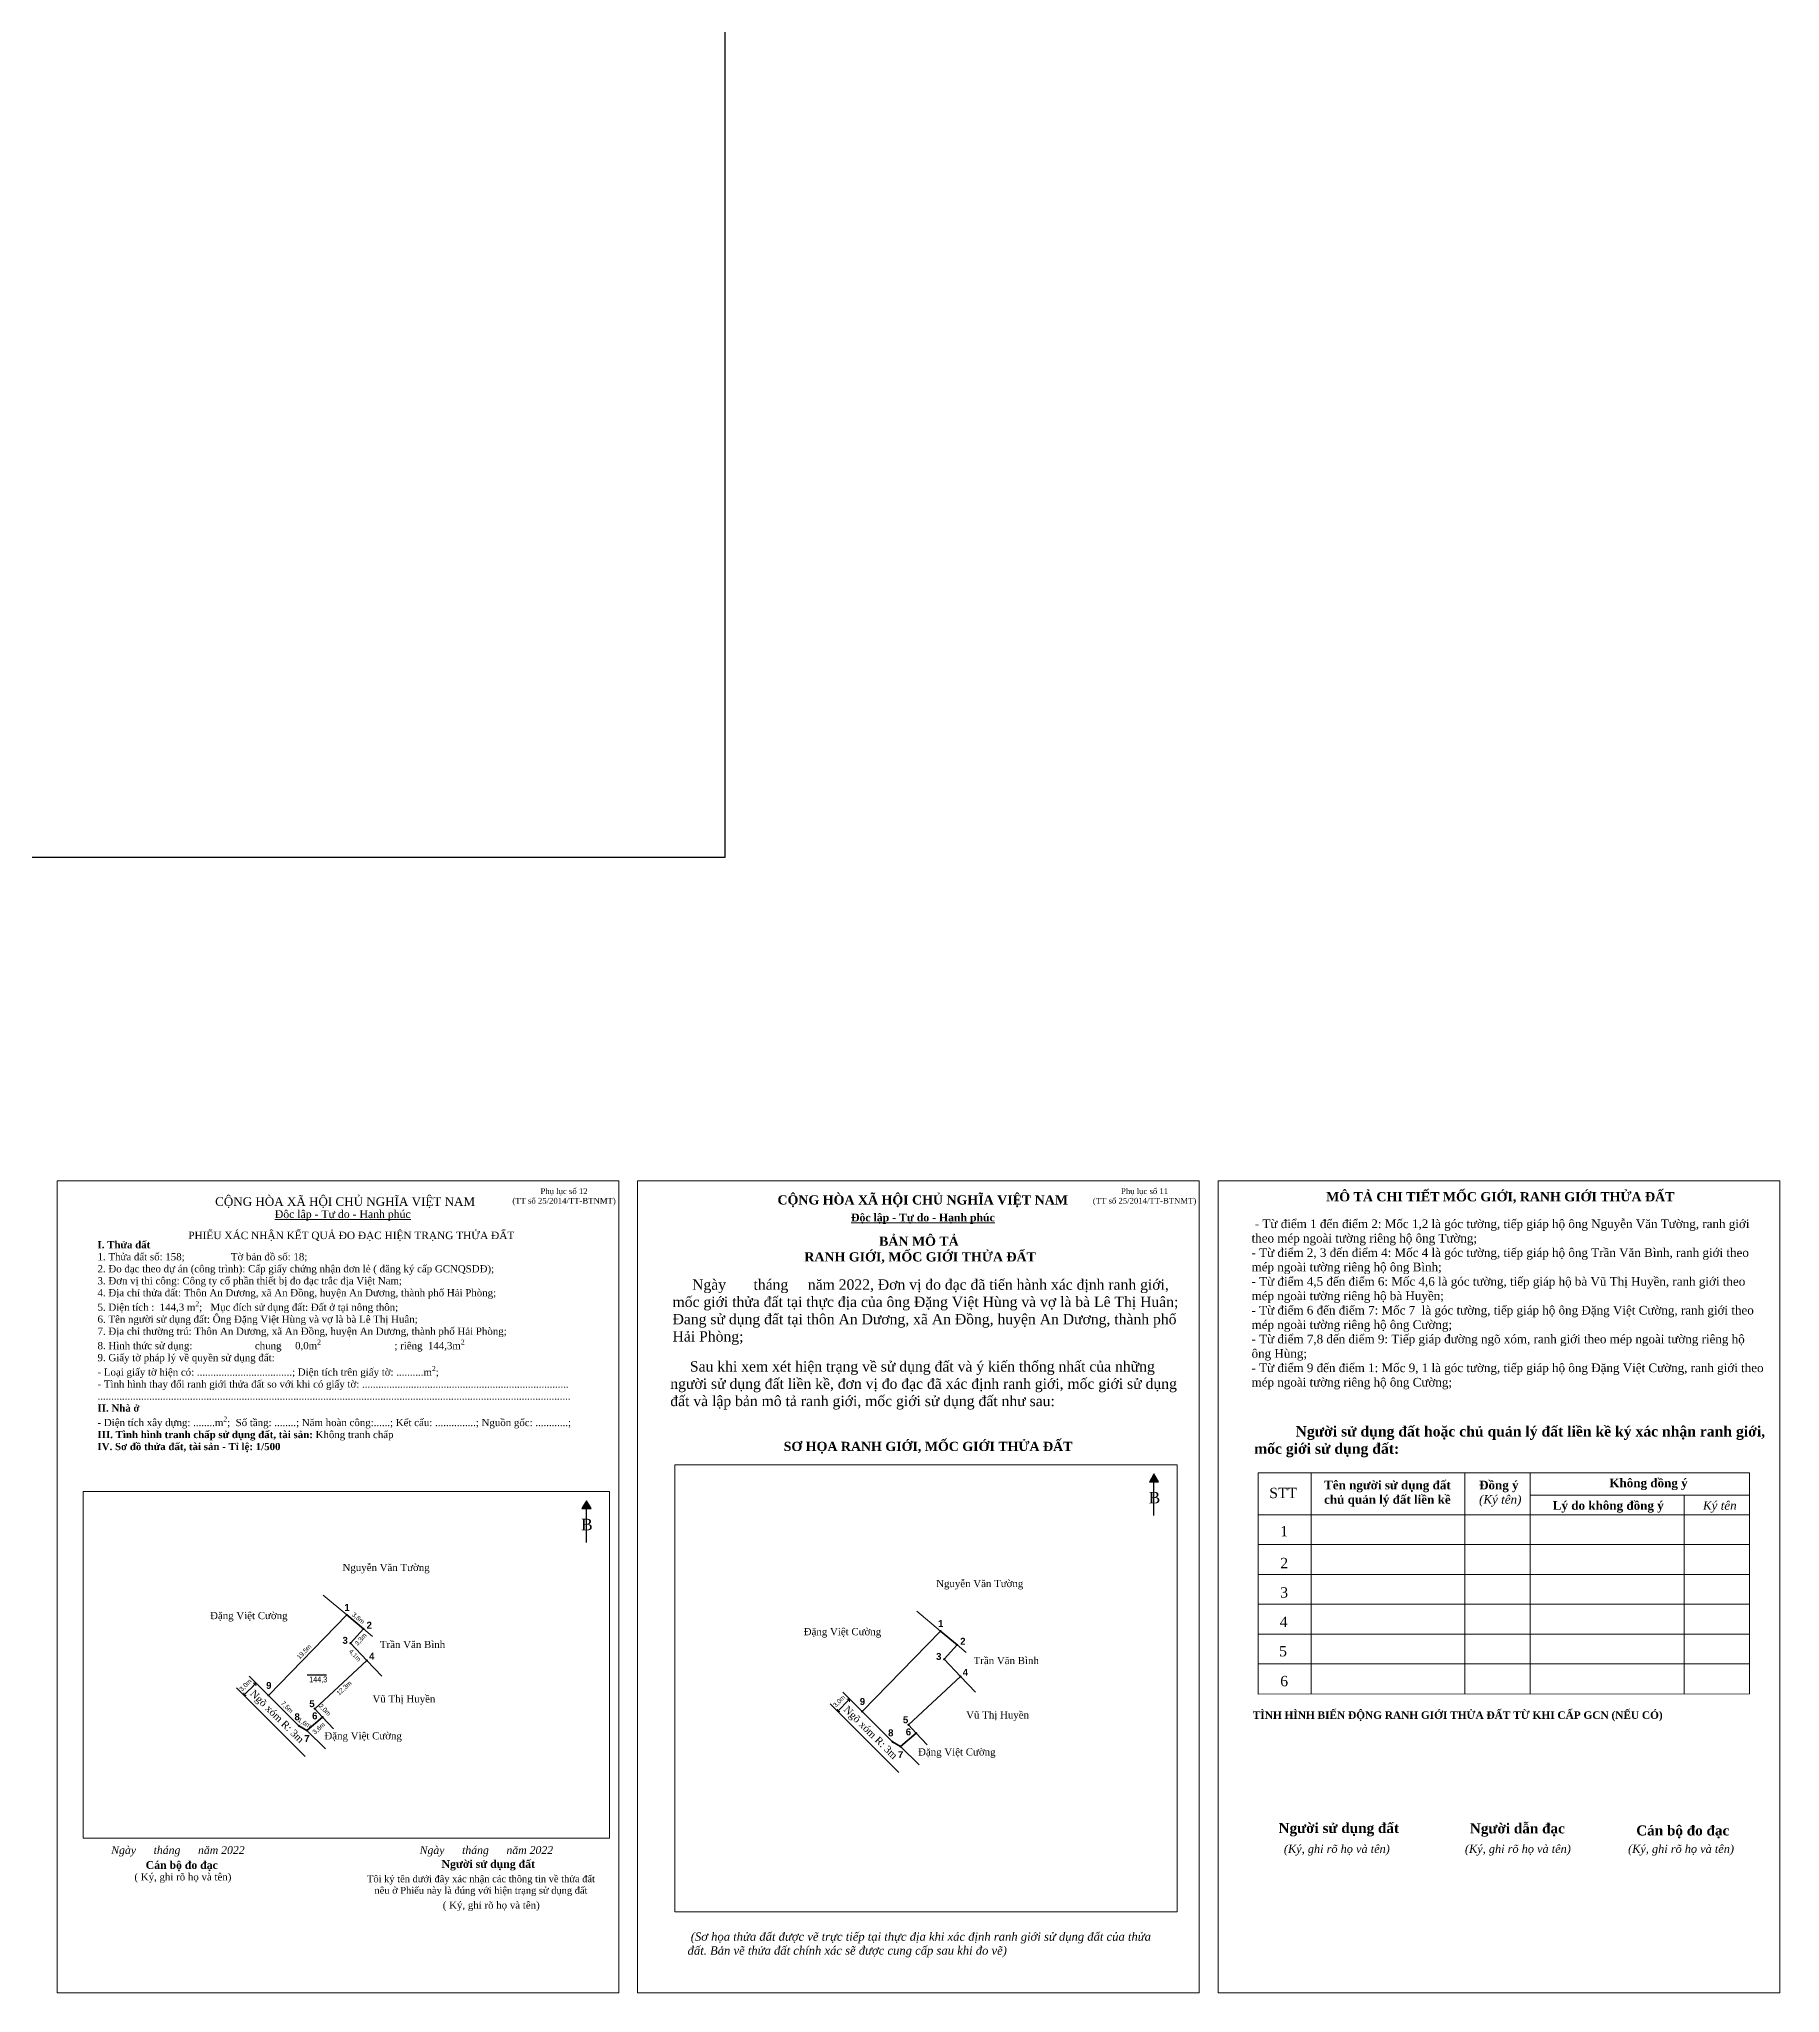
# Model space of a CAD drawing. Header units: metres. Extents: x -163 to 405, y -197 to 481.
# Drawn here: x 91 to 393.2, y -197.2 to 142.1 of the extents above; entities that cross this region are included whole.
import ezdxf
from ezdxf.enums import TextEntityAlignment as Align

# ---------------------------------------------------------------- set-up
doc = ezdxf.new("R2010")
doc.units = ezdxf.units.M
doc.header["$LTSCALE"] = 0.2
doc.header["$PDMODE"] = 3
doc.header["$PDSIZE"] = -3
doc.linetypes.add('HIDDEN', pattern=[9.525, 6.35, -3.175])
doc.layers.add('0 @ 0.5', color=7, linetype='Continuous')
doc.layers.add('Heaven2407', color=2, linetype='Continuous')
for name, color, linetype, lineweight in [('Thanh', 3, 'Continuous', 13), ('Đậm', 7, 'Continuous', 35), ('Đỏ', 1, 'HIDDEN', 13)]:
    doc.layers.add(name, color=color, linetype=linetype, lineweight=lineweight)
doc.styles.add('Annotative', font='times.ttf', dxfattribs={"height": 2.5})
doc.styles.add('DIM', font='ARIALN.TTF', dxfattribs={"height": 1.6})
doc.styles.add('Free', font='times.ttf')
doc.styles.add('Land House', font='ARIALN.TTF', dxfattribs={"height": 2})
doc.styles.add('Point', font='arialbd.ttf', dxfattribs={"height": 2.5})
doc.styles.get("Standard").update_dxf_attribs({"font": 'times.ttf', "height": 2.5})
doc.dimstyles.new('Kích thước cạnh', dxfattribs={"dimtxt": 1.6, "dimasz": 2.5, "dimexe": 1.25, "dimexo": 0.625, "dimtad": 1, "dimdec": 1, "dimzin": 4, "dimtxsty": 'DIM', "dimcen": 2.5, "dimse1": 1, "dimse2": 1, "dimsd1": 1, "dimsd2": 1, "dimadec": 0, "dimazin": 0, "dimtfac": 1, "dimtdec": 1, "dimtmove": 0, "dimatfit": 3, "dimfxl": 1, "dimarcsym": 0})
doc.dimstyles.new('Kích thước ngõ', dxfattribs={"dimtxt": 1.6, "dimasz": 1.25, "dimexe": 1.25, "dimexo": 1, "dimgap": 1, "dimtad": 1, "dimtoh": 1, "dimdec": 1, "dimzin": 4, "dimtxsty": 'DIM', "dimblk": 'OPEN90', "dimcen": 0, "dimse1": 1, "dimse2": 1, "dimclrd": 3, "dimclre": 3, "dimclrt": 2, "dimadec": 0, "dimazin": 0, "dimtfac": 1, "dimtdec": 1, "dimtmove": 2, "dimatfit": 3, "dimldrblk": 'OPEN90', "dimfxl": 1, "dimlwd": 13, "dimlwe": 13, "dimarcsym": 1})

# ---------------------------------------------------------------- blocks, each defined once
blk = doc.blocks.new('_Open90')
at = {"color": 0, "linetype": 'ByBlock', "lineweight": -2}
for p, q in [((0, 0), (-1, 0)), ((-0.5, 0.5), (0, 0)), ((0, 0), (-0.5, -0.5))]:
    blk.add_line(p, q, dxfattribs=at)
blk = doc.blocks.new('*D47')
at = {"color": 3, "linetype": 'Continuous', "lineweight": 13, "transparency": 16777216}
blk.add_line((128.16, -143.83), (126.93, -145.09), dxfattribs=at)
at = {"layer": 'Defpoints', "color": 0, "transparency": 16777216}
for p in [(126.5, -145.53), (130.78, -145.51), (128.68, -147.66)]:
    blk.add_point(p, dxfattribs=at)
at = {"color": 3, "lineweight": 13, "transparency": 16777216, "xscale": 0.625, "yscale": 0.625, "zscale": 0.625}
for p, rotation in [((126.5, -145.53), 225.7269066517218), ((128.59, -143.39), 45.72690665172182)]:
    blk.add_blockref('_Open90', p, dxfattribs=dict(at, rotation=rotation))
at = {"color": 2, "transparency": 16777216, "insert": (126.84, -143.78), "char_height": 0.8, "attachment_point": 5, "rotation": 45.7269, "style": 'DIM'}
blk.add_mtext('3,0m', dxfattribs=at)
blk = doc.blocks.new('*D48')
at = {"layer": 'Defpoints', "color": 0, "transparency": 16777216}
for p in [(144.39, -131.55), (144.39, -131.55), (130.78, -145.51)]:
    blk.add_point(p, dxfattribs=at)
at = {"color": 0, "transparency": 16777216, "insert": (137.02, -137.98), "char_height": 0.8, "attachment_point": 5, "rotation": 45.7269, "style": 'DIM'}
blk.add_mtext('19,5m', dxfattribs=at)
blk = doc.blocks.new('*D49')
at = {"layer": 'Defpoints', "color": 0, "transparency": 16777216}
for p in [(144.39, -131.55), (147.27, -133.97), (147.27, -133.97)]:
    blk.add_point(p, dxfattribs=at)
at = {"color": 0, "transparency": 16777216, "insert": (146.34, -132.15), "char_height": 0.8, "attachment_point": 5, "rotation": 319.9604, "style": 'DIM'}
blk.add_mtext('3,8m', dxfattribs=at)
blk = doc.blocks.new('*D50')
at = {"layer": 'Defpoints', "color": 0, "transparency": 16777216}
for p in [(147.27, -133.97), (145.02, -136.45), (146.3, -137.61)]:
    blk.add_point(p, dxfattribs=at)
at = {"color": 0, "transparency": 16777216, "insert": (146.84, -135.83), "char_height": 0.8, "attachment_point": 5, "rotation": 47.7839, "style": 'DIM'}
blk.add_mtext('3,3m', dxfattribs=at)
blk = doc.blocks.new('*D51')
at = {"layer": 'Defpoints', "color": 0, "transparency": 16777216}
for p in [(145.02, -136.45), (146.61, -140.66), (147.88, -139.45)]:
    blk.add_point(p, dxfattribs=at)
at = {"color": 0, "transparency": 16777216, "insert": (145.76, -138.61), "char_height": 0.8, "attachment_point": 5, "rotation": 313.5823, "style": 'DIM'}
blk.add_mtext('4,1m', dxfattribs=at)
blk = doc.blocks.new('*D52')
at = {"layer": 'Defpoints', "color": 0, "transparency": 16777216}
for p in [(147.88, -139.45), (149.03, -140.69), (138.81, -147.83)]:
    blk.add_point(p, dxfattribs=at)
at = {"color": 0, "transparency": 16777216, "insert": (143.96, -144.3), "char_height": 0.8, "attachment_point": 5, "rotation": 42.7382, "style": 'DIM'}
blk.add_mtext('12,3m', dxfattribs=at)
blk = doc.blocks.new('*D53')
at = {"layer": 'Defpoints', "color": 0, "transparency": 16777216}
for p in [(138.84, -148.29), (139.27, -147.88), (140.19, -149.73)]:
    blk.add_point(p, dxfattribs=at)
at = {"color": 0, "transparency": 16777216, "insert": (140.52, -148.06), "char_height": 0.8, "attachment_point": 5, "rotation": 313.1524, "style": 'DIM'}
blk.add_mtext('2,0m', dxfattribs=at)
blk = doc.blocks.new('*D54')
at = {"layer": 'Defpoints', "color": 0, "transparency": 16777216}
for p in [(140.16, -149.27), (137.45, -151.61), (141.42, -150.72)]:
    blk.add_point(p, dxfattribs=at)
at = {"color": 0, "transparency": 16777216, "insert": (139.57, -151.28), "char_height": 0.8, "attachment_point": 5, "rotation": 40.8096, "style": 'DIM'}
blk.add_mtext('3,6m', dxfattribs=at)
blk = doc.blocks.new('*D55')
at = {"layer": 'Defpoints', "color": 0, "transparency": 16777216}
for p in [(135.76, -150.92), (137.14, -151.73), (137.3, -151.46)]:
    blk.add_point(p, dxfattribs=at)
at = {"color": 0, "transparency": 16777216, "insert": (137.01, -150.37), "char_height": 0.8, "attachment_point": 5, "rotation": 329.5889, "style": 'DIM'}
blk.add_mtext('1,6m', dxfattribs=at)
blk = doc.blocks.new('*D56')
at = {"layer": 'Defpoints', "color": 0, "transparency": 16777216}
for p in [(130.78, -145.51), (130.78, -145.51), (136.07, -150.8)]:
    blk.add_point(p, dxfattribs=at)
at = {"color": 0, "transparency": 16777216, "insert": (133.98, -147.59), "char_height": 0.8, "attachment_point": 5, "rotation": 315.0866, "style": 'DIM'}
blk.add_mtext('7,5m', dxfattribs=at)
blk = doc.blocks.new('Moc')
at = {"layer": 'Đỏ', "lineweight": 13}
h = blk.add_hatch(color=6, dxfattribs=at)
edge = h.paths.add_edge_path()
edge.add_arc((0, 0), 0.25, 0, 360)
blk = doc.blocks.new('*D57')
at = {"color": 3, "linetype": 'Continuous', "lineweight": 13, "transparency": 16777216}
blk.add_line((231.22, -146.62), (230, -147.88), dxfattribs=at)
at = {"layer": 'Defpoints', "color": 0, "transparency": 16777216}
for p in [(229.56, -148.33), (233.84, -148.31), (231.74, -150.45)]:
    blk.add_point(p, dxfattribs=at)
at = {"color": 3, "lineweight": 13, "transparency": 16777216, "xscale": 0.625, "yscale": 0.625, "zscale": 0.625}
for p, rotation in [((229.56, -148.33), 225.7269066517218), ((231.65, -146.18), 45.72690665172182)]:
    blk.add_blockref('_Open90', p, dxfattribs=dict(at, rotation=rotation))
at = {"color": 2, "transparency": 16777216, "insert": (229.9, -146.57), "char_height": 0.8, "attachment_point": 5, "rotation": 45.7269, "style": 'DIM'}
blk.add_mtext('3,0m', dxfattribs=at)

msp = doc.modelspace()

# ---------------------------------------------------------------- hatches: boundary and pattern name
at = {"linetype": 'Continuous'}
h = msp.add_hatch(color=256, dxfattribs=at)
h.paths.add_polyline_path([(284.52, -107.06), (283.74, -108.41), (284.52, -108.41)])
h.paths.add_polyline_path([(284.52, -108.41), (285.31, -108.41), (284.52, -107.06)])
h = msp.add_hatch(color=256, dxfattribs=at)
h.paths.add_polyline_path([(186, -111.72), (185.21, -113.07), (186, -113.07)])
h.paths.add_polyline_path([(186, -113.07), (186.79, -113.07), (186, -111.72)])

# ---------------------------------------------------------------- linework, layer by layer
at = {"color": 7, "linetype": 'ByBlock', "lineweight": 13}
for p, q in [((284.52, -107.06), (283.74, -108.41)), ((284.52, -107.06), (285.31, -108.41)), ((186, -111.72), (185.21, -113.07)), ((186, -111.72), (186.79, -113.07))]:
    msp.add_line(p, q, dxfattribs=at)
at = {"linetype": 'Continuous'}
for p, q in [((283.74, -108.41), (285.31, -108.41)), ((185.21, -113.07), (186.79, -113.07))]:
    msp.add_line(p, q, dxfattribs=at)
at = {"color": 7, "linetype": 'ByBlock', "lineweight": 30}
for p, q in [((284.52, -114.3), (284.52, -107.06)), ((186, -118.96), (186, -111.72))]:
    msp.add_line(p, q, dxfattribs=at)
at = {"color": 7, "linetype": 'Continuous', "lineweight": 13}
for p, q in [((311.78, -106.9), (311.78, -145.23)), ((338.46, -106.9), (338.46, -145.23)), ((349.85, -106.9), (349.85, -145.23)), ((387.93, -106.9), (387.93, -145.23)), ((349.85, -110.73), (387.93, -110.73)), ((376.54, -110.73), (376.54, -145.23)), ((302.66, -114.15), (387.93, -114.15)), ((302.66, -119.33), (387.93, -119.33)), ((302.66, -124.51), (387.93, -124.51)), ((302.66, -129.69), (387.93, -129.69)), ((302.66, -134.87), (387.93, -134.87)), ((302.66, -140.05), (387.93, -140.05))]:
    msp.add_line(p, q, dxfattribs=at)
for p, q in [((130.78, -145.51), (144.39, -131.55)), ((144.39, -131.55), (147.27, -133.97)), ((147.27, -133.97), (145.02, -136.45)), ((233.84, -148.31), (247.46, -134.34)), ((247.46, -134.34), (250.34, -136.76)), ((145.02, -136.45), (147.88, -139.45)), ((250.34, -136.76), (248.09, -139.24)), ((137.5, -141.97), (140.84, -141.97)), ((147.88, -139.45), (138.81, -147.83)), ((250.94, -142.24), (241.88, -150.62)), ((248.09, -139.24), (250.94, -142.24)), ((136.07, -150.8), (130.78, -145.51)), ((140.16, -149.27), (137.45, -151.61)), ((138.81, -147.83), (140.16, -149.27)), ((239.14, -153.59), (233.84, -148.31)), ((137.45, -151.61), (136.07, -150.8)), ((243.23, -152.06), (240.52, -154.4)), ((241.88, -150.62), (243.23, -152.06)), ((240.52, -154.4), (239.14, -153.59))]:
    msp.add_line(p, q)
msp.add_lwpolyline([(0, 0), (0, 297), (210, 297), (210, 0), (0, 0)], close=True)
at = {"color": 7, "lineweight": 13}
for points in [[(201.36, -105.46), (288.52, -105.46), (288.52, -183.11), (201.36, -183.11)], [(302.61, -106.9), (387.93, -106.9), (387.93, -145.23), (302.61, -145.29)], [(98.63, -110.12), (189.99, -110.12), (189.99, -170.32), (98.63, -170.32)]]:
    msp.add_lwpolyline(points, close=True, dxfattribs=at)
at = {"layer": 'Defpoints', "linetype": 'Continuous', "lineweight": 13}
for points in [[(94.09, -197.17), (191.59, -197.17), (191.59, -56.17), (94.09, -56.17)], [(194.87, -197.17), (292.37, -197.17), (292.37, -56.17), (194.87, -56.17)], [(295.68, -197.18), (393.18, -197.18), (393.18, -56.18), (295.68, -56.18)]]:
    msp.add_lwpolyline(points, close=True, dxfattribs=at)
at = {"layer": 'Thanh'}
for p, q in [((144.39, -131.55), (140.29, -128.1)), ((247.46, -134.34), (243.35, -130.89)), ((147.27, -133.97), (148.85, -135.29)), ((250.34, -136.76), (251.91, -138.08)), ((130.78, -145.51), (127.42, -142.17)), ((147.88, -139.45), (150.45, -142.15)), ((250.94, -142.24), (253.52, -144.94)), ((125.22, -144.21), (137.15, -156.1)), ((233.84, -148.31), (230.48, -144.96)), ((140.16, -149.27), (142.07, -151.3)), ((228.28, -147), (240.21, -158.89)), ((137.45, -151.61), (140.67, -154.81)), ((243.23, -152.06), (245.13, -154.09)), ((240.52, -154.4), (243.73, -157.6))]:
    msp.add_line(p, q, dxfattribs=at)
at = {"layer": 'Đậm'}
for points in [[(144.39, -131.55), (147.27, -133.97), (145.02, -136.45), (147.88, -139.45), (138.81, -147.83), (140.16, -149.27), (137.45, -151.61), (136.07, -150.8), (130.78, -145.51)], [(247.46, -134.34), (250.34, -136.76), (248.09, -139.24), (250.94, -142.24), (241.88, -150.62), (243.23, -152.06), (240.52, -154.4), (239.14, -153.59), (233.84, -148.31)]]:
    msp.add_lwpolyline(points, close=True, dxfattribs=at)

# ---------------------------------------------------------------- block references
at = {"color": 7, "linetype": 'Continuous', "lineweight": 0, "xscale": 0.8000000000000114, "yscale": 0.8000000000000114, "zscale": 0.8000000000000114}
for p in [(144.39, -131.55), (147.27, -133.97), (247.46, -134.34), (145.02, -136.45), (248.09, -139.24), (250.34, -136.76), (147.88, -139.45), (250.94, -142.24), (130.78, -145.51), (138.81, -147.83), (140.16, -149.27), (233.84, -148.31), (136.07, -150.8), (137.45, -151.61), (241.88, -150.62), (243.23, -152.06), (239.14, -153.59), (240.52, -154.4)]:
    msp.add_blockref('Moc', p, dxfattribs=at)

# ---------------------------------------------------------------- texts
at = {"color": 7, "lineweight": 13, "style": 'Free'}
for s, height, p in [('CỘNG HÒA XÃ HỘI CHỦ NGHĨA VIỆT NAM', 1.5, (121.53, -60.52)), ('%%UĐộc lập - Tự do - Hạnh phúc', 1.35, (131.89, -62.62)), ('PHIẾU XÁC NHẬN KẾT QUẢ ĐO ĐẠC HIỆN TRẠNG THỬA ĐẤT', 1.3, (116.86, -66.29)), ('B', 2, (283.59, -112.18)), ('B', 2, (185.06, -116.85)), ('( Ký, ghi rõ họ và tên)', 1.25, (107.52, -177.65)), ('( Ký, ghi rõ họ và tên)', 1.25, (161.05, -182.56))]:
    msp.add_text(s, height=height, dxfattribs=at).set_placement(p)
for s, height, p in [('STT', 1.795, (304.53, -110.37)), ('1', 1.8, (306.44, -117)), ('2', 1.8, (306.44, -122.54)), ('3', 1.8, (306.44, -127.64)), ('4', 1.8, (306.34, -132.75)), ('5', 1.8, (306.24, -137.84)), ('6', 1.8, (306.44, -143.03))]:
    msp.add_text(s, height=height, dxfattribs=at).set_placement(p, align=Align.MIDDLE_LEFT)
at = {"color": 7, "linetype": 'Continuous', "lineweight": 13, "attachment_point": 5, "style": 'Free'}
for s, insert, char_height in [('\\A1;Phụ lục số 12\\P(TT số 25/2014/TT-BTNMT)', (182.1, -58.96), 1), ('\\A1;Phụ lục số 11\\P(TT số 25/2014/TT-BTNMT)', (282.88, -58.96), 1), ('\\A1;{\\fTimes New Roman|b0|i1|c0|p18;Ngày      tháng      năm 2022}', (115.07, -172.6), 1.35), ('\\A1;{\\fTimes New Roman|b0|i1|c0|p18;Ngày      tháng      năm 2022}', (168.62, -172.6), 1.35), ('\\A1;{\\fTimes New Roman|b1|i0|c0|p18;Cán bộ đo đạc}', (115.73, -175.17), 1.35), ('\\A1;{\\fTimes New Roman|b1|i0|c0|p18;Người sử dụng đất}', (168.94, -175.02), 1.35)]:
    msp.add_mtext(s, dxfattribs=dict(at, insert=insert, char_height=char_height))
at = {"color": 7, "lineweight": 13, "attachment_point": 1}
for s, insert, char_height, width in [('{\\fTimes New Roman|b1|i0|c0|p18;\\C0;MÔ TẢ CHI TIẾT MỐC GIỚI, RANH GIỚI THỬA ĐẤT}', (314.4, -58.13), 1.6, 74.3745), ('{\\fTimes New Roman|b1|i0|c0|p18;\\L\\C0;Độc lập - Tự do - Hạnh phúc}', (231.92, -61.86), 1.35, 30.2003), ('{\\fTimes New Roman|b1|i0|c0|p18;\\C0;BẢN MÔ TẢ}', (236.79, -65.85), 1.6, 74.3745), ('{\\fTimes New Roman|b1|i0|c0|p18;RANH GIỚI, MỐC GIỚI THỬA ĐẤT}', (223.82, -68.57), 1.6, 47.5392), ('{\\fTimes New Roman|b1|i0|c0|p18;SƠ HỌA RANH GIỚI, MỐC GIỚI THỬA ĐẤT}', (220.23, -101.48), 1.6, 54.9569), ('{\\fTimes New Roman|b1|i0|c0|p18;TÌNH HÌNH BIẾN ĐỘNG RANH GIỚI THỬA ĐẤT TỪ KHI CẤP GCN (NẾU CÓ)}', (301.68, -148.29), 1.3, 85.2301), ('{\\fTimes New Roman|b1|i0|c0|p18;Người sử dụng đất}', (306.15, -167.67), 1.7407, 21.2302), ('{\\fTimes New Roman|b1|i0|c0|p18;   Người dẫn đạc}', (337.39, -167.74), 1.7407, 21.2302), ('{\\fTimes New Roman|b1|i0|c0|p18;    Cán bộ đo đạc}', (365.61, -168.1), 1.7407, 21.2302), ('{\\fTimes New Roman|b0|i1|c0|p18;(Ký, ghi rõ họ và tên)}', (307.07, -171.45), 1.4143, 20.5577), ('{\\fTimes New Roman|b0|i1|c0|p18;(Ký, ghi rõ họ và tên)}', (338.5, -171.45), 1.4143, 20.5577), ('{\\fTimes New Roman|b0|i1|c0|p18;(Ký, ghi rõ họ và tên)}', (366.82, -171.45), 1.4143, 20.5577)]:
    msp.add_mtext(s, dxfattribs=dict(at, insert=insert, char_height=char_height, width=width))
at = {"color": 7, "lineweight": 13, "insert": (219.16, -58.68), "char_height": 1.6, "width": 50.9984, "attachment_point": 1, "style": 'Free'}
msp.add_mtext('{\\fTimes New Roman|b1|i0|c0|p18;\\C0;CỘNG HÒA XÃ HỘI CHỦ NGHĨA VIỆT NAM}', dxfattribs=at)
at = {"color": 7, "linetype": 'Continuous', "lineweight": 13, "style": 'Free'}
for s, insert, char_height, width, attachment_point in [('\\A1; - {\\fTimes New Roman|b0|i0|c163|p18;Từ điểm 1 đến điểm 2: Mốc 1},2 là góc tường{\\fTimes New Roman|b0|i0|c163|p18;,} tiếp giáp hộ ông Nguyễn Văn Tường, {\\fTimes New Roman|b0|i0|c163|p18;ranh giới theo} mép ngoài tường riêng hộ ông Tường;\\P- {\\fTimes New Roman|b0|i0|c163|p18;Từ điểm }2, 3{\\fTimes New Roman|b0|i0|c163|p18; đến điểm }4{\\fTimes New Roman|b0|i0|c163|p18;: Mốc }4{\\fTimes New Roman|b0|i0|c163|p18; là }góc tường{\\fTimes New Roman|b0|i0|c163|p18;, }tiếp giáp hộ ông Trần Văn Bình, {\\fTimes New Roman|b0|i0|c163|p18;ranh giới }theo mép ngoài tường riêng hộ ông Bình{\\fTimes New Roman|b0|i0|c163|p18;;}\\P- {\\fTimes New Roman|b0|i0|c163|p18;Từ điểm }4,5{\\fTimes New Roman|b0|i0|c163|p18; đến điểm }6{\\fTimes New Roman|b0|i0|c163|p18;: Mốc }4,6{\\fTimes New Roman|b0|i0|c163|p18; là }góc tường{\\fTimes New Roman|b0|i0|c163|p18;, }tiếp giáp hộ bà Vũ Thị Huyền, ranh giới theo mép ngoài tường riêng hộ bà Huyền{\\fTimes New Roman|b0|i0|c163|p18;;}\\P- {\\fTimes New Roman|b0|i0|c163|p18;Từ điểm }6 {\\fTimes New Roman|b0|i0|c163|p18;đến điểm }7{\\fTimes New Roman|b0|i0|c163|p18;: Mốc }7 {\\fTimes New Roman|b0|i0|c163|p18; là }góc tường{\\fTimes New Roman|b0|i0|c163|p18;, }tiếp giáp hộ ông Đặng Việt Cường, {\\fTimes New Roman|b0|i0|c163|p18;ranh giới }theo mép ngoài tường riêng hộ ông Cường{\\fTimes New Roman|b0|i0|c163|p18;;}\\P- {\\fTimes New Roman|b0|i0|c163|p18;Từ điểm }7,8{\\fTimes New Roman|b0|i0|c163|p18; đến điểm }9{\\fTimes New Roman|b0|i0|c163|p18;: }Tiếp giáp đường ngõ xóm, {\\fTimes New Roman|b0|i0|c163|p18;ranh giới }theo mép ngoài tường riêng hộ ông Hùng{\\fTimes New Roman|b0|i0|c163|p18;;}\\P- {\\fTimes New Roman|b0|i0|c163|p18;Từ điểm }9{\\fTimes New Roman|b0|i0|c163|p18; đến điểm }1{\\fTimes New Roman|b0|i0|c163|p18;:} Mốc 9, 1 là góc tường,{\\fTimes New Roman|b0|i0|c163|p18; }tiếp giáp hộ ông Đặng Việt Cường, {\\fTimes New Roman|b0|i0|c163|p18;ranh giới }theo mép ngoài tường riêng hộ ông Cường{\\fTimes New Roman|b0|i0|c163|p18;;}', (301.46, -62.88), 1.5, 88.8384, 1), ('\\A1;{\\fTimes New Roman|b1|i0|c0|p18;I. Thửa đất\\P}1. Thửa đất số: 158;                 Tờ bản đồ số: 18;    \\P2. Đo đạc theo dự án (công trình): Cấp giấy chứng nhận đơn lẻ ( đăng ký cấp GCNQSDĐ);     \\P3. Đơn vị thi công: Công ty cổ phần thiết bị đo đạc trắc địa Việt Nam; \\P4. Địa chỉ thửa đất: Thôn An Dương, xã An Đồng, huyện An Dương, thành phố Hải Phòng;  \\P5. Diện tích :  144,3 m{\\H0.7x;\\S2^ ;};   Mục đích sử dụng đất: Đất ở tại nông thôn; \\P6. Tên người sử dụng đất: Ông Đặng Việt Hùng và vợ là bà Lê Thị Huân;\\P7. Địa chỉ thường trú: Thôn An Dương, xã An Đồng, huyện An Dương, thành phố Hải Phòng;  \\P8. Hình thức sử dụng:                       chung     0,0m{\\H0.7x;\\S2^ ;}                           ; riêng  144,3m{\\H0.7x;\\S2^ ;}   \\P9. Giấy tờ pháp lý về quyền sử dụng đất:   \\P- Loại giấy tờ hiện có: ...................................; Diện tích trên giấy tờ: ..........m{\\H0.7x;\\S2^ ;};\\P- Tình hình thay đổi ranh giới thửa đất so với khi có giấy tờ: ............................................................................\\P..............................................................................................................................................................................\\P{\\fTimes New Roman|b1|i0|c0|p18;II. Nhà ở\\P}- Diện tích xây dựng: ........m{\\H0.7x;\\S2^ ;}; {\\H1.0003x; Số tầng: ........; Năm hoàn công:......; Kết cấu: ...............; Nguồn gốc: ............;} \\P{\\fTimes New Roman|b1|i0|c0|p18;III. Tình hình tranh chấp sử dụng đất, tài sản:} Không tranh chấp\\P{\\fTimes New Roman|b1|i0|c0|p18;IV. Sơ đồ thửa đất, tài sản - Tỉ lệ: 1/500}', (101.11, -66.64), 1.25, 86.5393, 1), ('\\A1;{\\fTimes New Roman|b0|i0|c163|p18;     Sau khi xem xét hiện trạng về sử dụng đất và ý kiến }thống nhất {\\fTimes New Roman|b0|i0|c163|p18;của }những người sử dụng đất liền kề, đơn vị đo đạc đã xác định ranh giới, mốc giới sử dụng đất và lập bản mô tả ranh giới, mốc giới sử dụng đất như sau:', (200.55, -91.69), 1.8, 89.6292, 4), ('\\A1;{\\fTimes New Roman|b1|i0|c0|p18;^INgười sử dụng đất hoặc chủ quản lý đất liền kề ký xác nhận ranh giới, mốc giới sử dụng đất:}', (301.9, -101.47), 1.8, 88.8384, 4), ('\\A1;{\\fTimes New Roman|b1|i0|c0|p18;Tên người sử dụng đất chủ quản lý đất liền kề}', (314.05, -110.49), 1.5, 24.5471, 4), ('\\A1;{\\fTimes New Roman|b1|i0|c0|p18;Đồng ý\\P\\fTimes New Roman|b0|i1|c0|p18;(Ký tên)}', (340.95, -110.49), 1.5, 24.5471, 4), ('\\A1;{\\fTimes New Roman|b1|i0|c0|p18;Không đồng ý}', (363.57, -108.88), 1.5, 24.5471, 4), ('\\A1;{\\fTimes New Roman|b1|i0|c0|p18;Lý do không đồng ý}', (353.75, -112.79), 1.5, 24.5471, 4), ('\\A1;{\\fTimes New Roman|b0|i1|c0|p18;Ký tên}', (379.82, -112.79), 1.5, 24.5471, 4), ('\\A1;Tôi ký tên dưới đây xác nhận các thông tin về thửa đất nêu ở Phiếu này là đúng với hiện trạng sử dụng đất', (167.68, -178.56), 1.2, 39.5686, 5), ('\\A1;{\\fTimes New Roman|b0|i1|c0|p18; (Sơ họa thửa đất được vẽ trực tiếp tại thực địa khi xác định ranh giới sử dụng đất của thửa đất. Bản vẽ thửa đất chính xác sẽ được cung cấp sau khi đo vẽ)}', (203.55, -188.84), 1.45, 82.388, 4)]:
    msp.add_mtext(s, dxfattribs=dict(at, insert=insert, char_height=char_height, width=width, attachment_point=attachment_point))
at = {"linetype": 'Continuous', "lineweight": 13, "insert": (200.94, -78.98), "char_height": 1.8, "width": 89.4432, "attachment_point": 4, "style": 'Free'}
msp.add_mtext('\\A1;{\\fTimes New Roman|b0|i0|c163|p18;     Ngày       tháng     năm 2022, }Đơn vị đo đạc{\\fTimes New Roman|b0|i0|c163|p18; đã tiến hành xác định ranh giới, mốc giới thửa đất tại thực địa của} {\\C7;ông Đặng Việt Hùng và vợ là bà Lê Thị Huân;\\P}Đang sử dụng đất tại t{\\C7;hôn An Dương, xã An Đồng, huyện An Dương, thành phố Hải Phòng; }', dxfattribs=at)
at = {"layer": '0 @ 0.5', "attachment_point": 1}
for s, width, gutter_width, heights, insert, char_height, style in [('Nguyễn Văn Tường', 16.6579, 6.25, [3.21], (143.64, -122.68), 1.25, 'Annotative'), ('Nguyễn Văn Tường', 16.6579, 6.25, [3.21], (246.7, -125.47), 1.25, 'Annotative'), ('Đặng Việt Cường', 16.5347, 6.25, [0], (120.65, -131.03), 1.25, 'Annotative'), ('Đặng Việt Cường', 16.5347, 6.25, [0], (223.71, -133.82), 1.25, 'Annotative'), ('Trần Văn Bình', 14.3111, 6.25, [1.5], (150.14, -136.05), 1.25, 'Annotative'), ('Trần Văn Bình', 14.3111, 6.25, [1.5], (253.21, -138.84), 1.25, 'Annotative'), ('\\pi-0.21344;144,3', 2.2628, 5, [0], (138.07, -142.24), 1, 'Land House'), ('Vũ Thị Huyền', 20.5313, 6.25, [0], (148.85, -145.49), 1.25, 'Annotative'), ('Vũ Thị Huyền', 20.5313, 6.25, [0], (251.91, -148.28), 1.25, 'Annotative'), ('Đặng Việt Cường', 16.5347, 6.25, [0], (140.5, -151.91), 1.25, 'Annotative'), ('Đặng Việt Cường', 16.5347, 6.25, [0], (243.56, -154.71), 1.25, 'Annotative')]:
    msp.add_mtext_dynamic_manual_height_columns(s, width=width, gutter_width=gutter_width, heights=heights, dxfattribs=dict(at, insert=insert, char_height=char_height, style=style))
at = {"layer": '0 @ 0.5', "char_height": 1.25, "attachment_point": 1, "rotation": 315.4581, "style": 'Annotative'}
for insert in [(128.37, -144.42), (231.43, -147.21)]:
    msp.add_mtext_dynamic_manual_height_columns('Ngõ xóm R: 3m', width=22.2847, gutter_width=6.25, heights=[0], dxfattribs=dict(at, insert=insert))
at = {"layer": 'Heaven2407', "style": 'Point'}
for s, p in [('1', (143.95, -130.86)), ('3', (143.63, -136.56)), ('2', (147.81, -133.93)), ('1', (247.01, -133.65)), ('2', (250.87, -136.72)), ('4', (148.25, -139.32)), ('3', (246.69, -139.35)), ('4', (251.31, -142.12)), ('9', (130.38, -144.39)), ('8', (135.3, -149.83)), ('5', (137.87, -147.56)), ('6', (138.36, -149.66)), ('9', (233.44, -147.18)), ('5', (240.93, -150.35)), ('7', (137, -153.61)), ('8', (238.36, -152.62)), ('6', (241.42, -152.45)), ('7', (240.06, -156.41))]:
    msp.add_text(s, height=1.2, dxfattribs=at).set_placement(p)

# ---------------------------------------------------------------- dimensions: what is measured, and where the dimension line sits
at = {"layer": '0 @ 0.5'}
for p1, p2, distance, dimstyle, override, picture, middle in [((130.78, -145.51), (144.39, -131.55), 0, 'Kích thước cạnh', {"dimscale": 0.5, "dimpost": 'm', "dimtix": 0, "dimtofl": 1, "dimtmove": 0, "dimatfit": 3}, '*D48', (137.02, -137.98)), ((144.39, -131.55), (147.27, -133.97), 0, 'Kích thước cạnh', {"dimscale": 0.5, "dimpost": 'm', "dimtix": 0, "dimtofl": 1, "dimtmove": 0, "dimatfit": 3}, '*D49', (146.34, -132.15)), ((147.27, -133.97), (145.02, -136.45), 1.73, 'Kích thước cạnh', {"dimscale": 0.5, "dimpost": 'm', "dimtix": 0, "dimtofl": 1, "dimtmove": 0, "dimatfit": 3}, '*D50', (146.84, -135.83)), ((145.02, -136.45), (147.88, -139.45), -1.75, 'Kích thước cạnh', {"dimscale": 0.5, "dimpost": 'm', "dimtix": 0, "dimtofl": 1, "dimtmove": 0, "dimatfit": 3}, '*D51', (145.76, -138.61)), ((138.81, -147.83), (147.88, -139.45), -1.69, 'Kích thước cạnh', {"dimscale": 0.5, "dimpost": 'm', "dimtix": 0, "dimtofl": 1, "dimtmove": 0, "dimatfit": 3}, '*D52', (143.96, -144.3)), ((130.78, -145.51), (128.68, -147.66), -3.05, 'Kích thước ngõ', {"dimscale": 0.5, "dimpost": 'm', "dimtix": 0, "dimtofl": 1, "dimtmove": 2, "dimatfit": 3}, '*D47', (126.84, -143.78)), ((136.07, -150.8), (130.78, -145.51), 0, 'Kích thước cạnh', {"dimscale": 0.5, "dimpost": 'm', "dimtix": 0, "dimtofl": 1, "dimtmove": 0, "dimatfit": 3}, '*D56', (133.98, -147.59)), ((233.84, -148.31), (231.74, -150.45), -3.05, 'Kích thước ngõ', {"dimscale": 0.5, "dimpost": 'm', "dimtix": 0, "dimtofl": 1, "dimtmove": 2, "dimatfit": 3}, '*D57', (229.9, -146.57))]:
    dim = msp.add_aligned_dim(p1=p1, p2=p2, distance=distance, dimstyle=dimstyle, override=override, dxfattribs=at)
    dim.commit()
    dim.dimension.update_dxf_attribs({"geometry": picture, "text_midpoint": middle})
for base, p1, p2, angle, picture, middle in [((141.42, -150.72), (137.45, -151.61), (140.16, -149.27), 40.8096, '*D54', (140.08, -151.88)), ((139.27, -147.88), (140.19, -149.73), (138.84, -148.29), 133.1524, '*D53', (139.94, -148.6)), ((137.3, -151.46), (135.76, -150.92), (137.14, -151.73), 329.5889, '*D55', (136.61, -151.06))]:
    dim = msp.add_linear_dim(base=base, p1=p1, p2=p2, angle=angle, dimstyle='Kích thước cạnh', override={"dimscale": 0.5, "dimpost": 'm', "dimtix": 0, "dimtofl": 1, "dimtmove": 0, "dimatfit": 3}, dxfattribs=at)
    dim.commit()
    dim.dimension.update_dxf_attribs({"geometry": picture, "text_midpoint": middle, "dimtype": 129})

doc.saveas('drawing.dxf')
